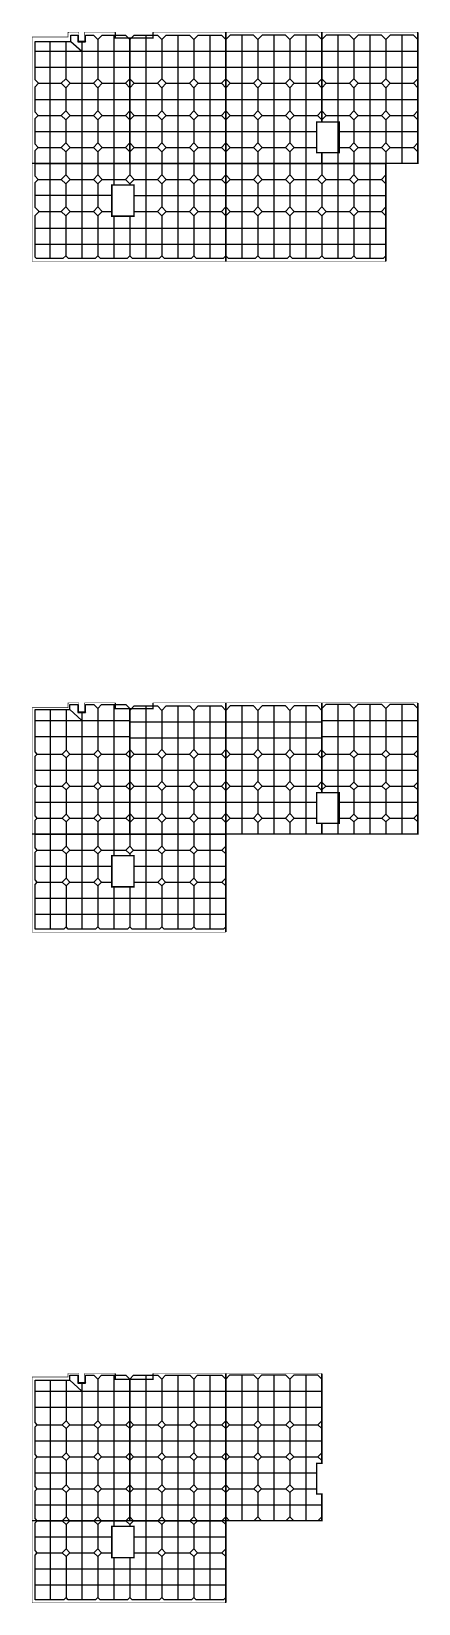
# Model space of a CAD drawing. Header units: millimetres. Extents: x -552870 to 1405794, y -1345622 to 197746.
# Drawn here: x -552870 to -419820, y -1097059 to -556984 of the extents above; entities that cross this region are included whole.
import ezdxf

# ---------------------------------------------------------------- set-up
doc = ezdxf.new("R2010")
doc.units = ezdxf.units.MM
doc.header["$LTSCALE"] = 1000
doc.header["$MEASUREMENT"] = 0
doc.layers.get('0').update_dxf_attribs({"linetype": 'CONTINUOUS'})

msp = doc.modelspace()

# ---------------------------------------------------------------- linework, layer by layer
at = {"color": 2, "ltscale": 10000, "const_width": 200}
for points in [[(-552620, -558859), (-552620, -602309), (-519070, -602309), (-519070, -559234), (-524070, -559234), (-524070, -557234), (-534570, -557234), (-534570, -560234), (-536570, -560234), (-536570, -557234), (-540057, -557234), (-540057, -557309), (-540320, -557309), (-540320, -558859), (-552620, -558859)], [(-519070, -559234), (-519070, -602309), (-486070, -602309), (-486070, -557234), (-511070, -557234), (-511070, -559234), (-519070, -559234), (-519070, -559234)], [(-453070, -557234), (-453070, -588109), (-454870, -588109), (-454870, -598609), (-453070, -598609), (-453070, -602309), (-486070, -602309), (-486070, -557234), (-453070, -557234)], [(-420070, -597059), (-420070, -557234), (-453070, -557234), (-453070, -588109), (-447120, -588109), (-447120, -598609), (-453070, -598609), (-453070, -602309), (-420071, -602309), (-420070, -597059)], [(-552620, -602309), (-552620, -636009), (-486070, -636009), (-486070, -602309), (-552620, -602309)], [(-486070, -602309), (-486070, -636009), (-431070, -636009), (-431070, -602311), (-486070, -602309)], [(-525220, -609759), (-525220, -620459), (-517620, -620459), (-517620, -609759), (-525220, -609759)], [(-552620, -789259), (-552620, -832709), (-519070, -832709), (-519070, -789634), (-524070, -789634), (-524070, -787634), (-534570, -787634), (-534570, -790634), (-536570, -790634), (-536570, -787634), (-540057, -787634), (-540057, -787709), (-540320, -787709), (-540320, -789259), (-552620, -789259)], [(-519070, -789634), (-519070, -832709), (-486070, -832709), (-486070, -787634), (-511070, -787634), (-511070, -789634), (-519070, -789634), (-519070, -789634)], [(-453070, -787634), (-453070, -818509), (-454870, -818509), (-454870, -829009), (-453070, -829009), (-453070, -832709), (-486070, -832709), (-486070, -787634), (-453070, -787634)], [(-420070, -827459), (-420070, -787634), (-453070, -787634), (-453070, -818509), (-447120, -818509), (-447120, -829009), (-453070, -829009), (-453070, -832709), (-420070, -832709), (-420070, -827459)], [(-552620, -832709), (-552620, -866409), (-486070, -866409), (-486070, -832719), (-552620, -832709)], [(-525220, -840159), (-525220, -850859), (-517620, -850859), (-517620, -840159), (-525220, -840159)], [(-524070, -1018034), (-534570, -1018034), (-534570, -1021034), (-536570, -1021034), (-536570, -1018034), (-540320, -1018034), (-540320, -1019259), (-552620, -1019259), (-552620, -1068609), (-519070, -1068609), (-519070, -1020034), (-524070, -1020034), (-524070, -1018034)], [(-511070, -1018034), (-511070, -1020034), (-519070, -1020034), (-519070, -1068609), (-486070, -1068609), (-486070, -1018034), (-511070, -1018034)], [(-453070, -1018034), (-453070, -1048909), (-454870, -1048909), (-454870, -1059409), (-453070, -1059409), (-453070, -1068609), (-486070, -1068609), (-486070, -1018034), (-453070, -1018034)], [(-552620, -1068609), (-552620, -1096809), (-486070, -1096809), (-486070, -1068609), (-552620, -1068609)], [(-525220, -1070559), (-517620, -1070559), (-517620, -1081259), (-525220, -1081259), (-525220, -1070559)]]:
    msp.add_lwpolyline(points, dxfattribs=at)
at = {"color": 114, "ltscale": 10000, "true_color": 0x139b48}
for points in [[(-551620, -602309), (-551620, -597884), (-550546, -596809), (-551620, -595735), (-551620, -586884), (-550546, -585809), (-551620, -584735), (-551620, -575984), (-550446, -574809), (-551620, -573635), (-551620, -560434), (-539345, -560434), (-539345, -558309), (-536870, -558309), (-536870, -560534), (-534270, -560534), (-534270, -558309), (-531570, -558309), (-531570, -558309), (-530070, -559809), (-528570, -558309), (-520570, -558309), (-519070, -559809), (-519070, -573285), (-520594, -574809), (-519070, -576334), (-519070, -584285), (-520594, -585809), (-519070, -587334), (-519070, -595285), (-520594, -596809), (-519070, -598334), (-519070, -602309)], [(-546570, -560434), (-546570, -602309)], [(-541070, -560434), (-541070, -573285)], [(-539345, -560434), (-535570, -563809)], [(-536570, -560234), (-536870, -560534)], [(-535570, -560534), (-535570, -602309)], [(-534570, -560234), (-534270, -560534)], [(-530070, -559809), (-530070, -573285)], [(-524570, -558309), (-524570, -602309)], [(-519070, -559809), (-517570, -558309), (-509570, -558309), (-508070, -559809), (-506570, -558309), (-498570, -558309), (-497070, -559809), (-495570, -558309), (-487570, -558309), (-486070, -559809)], [(-513570, -558309), (-513570, -602309)], [(-508070, -559809), (-508070, -573285)], [(-502570, -558309), (-502570, -602309)], [(-497070, -559809), (-497070, -573285)], [(-491570, -558309), (-491570, -602309)], [(-453070, -559809), (-454570, -558309), (-462570, -558309), (-464070, -559809), (-465570, -558309), (-473570, -558309), (-475070, -559809), (-476570, -558309), (-484570, -558309), (-486070, -559809), (-486070, -573285), (-484546, -574809), (-486070, -576334), (-486070, -584285), (-484546, -585809), (-486070, -587334), (-486070, -595285), (-484546, -596809), (-486070, -598334), (-486070, -602309)], [(-480570, -558309), (-480570, -602309)], [(-475070, -559809), (-475070, -573285)], [(-469570, -558309), (-469570, -602309)], [(-464070, -559809), (-464070, -573285)], [(-458570, -558309), (-458570, -602309)], [(-420070, -559809), (-421570, -558309), (-429570, -558309), (-431070, -559809), (-432570, -558309), (-440570, -558309), (-442070, -559809), (-443570, -558309), (-451570, -558309), (-453070, -559809), (-453070, -573285), (-451546, -574809), (-453070, -576334), (-453070, -584285), (-451546, -585809), (-453070, -587334)], [(-447570, -558309), (-447570, -602309)], [(-442070, -559809), (-442070, -573285)], [(-436570, -558309), (-436570, -602309)], [(-431070, -559809), (-431070, -573285)], [(-425570, -558309), (-425570, -602309)], [(-551618, -563809), (-519070, -563809)], [(-519070, -563809), (-486070, -563809)], [(-486070, -563809), (-453070, -563809)], [(-453070, -563809), (-420070, -563809)], [(-551618, -569309), (-519070, -569309)], [(-519070, -569309), (-486070, -569309)], [(-486070, -569309), (-453070, -569309)], [(-453070, -569309), (-420070, -569309)], [(-550446, -574809), (-542594, -574809)], [(-541070, -573285), (-542594, -574809), (-541070, -576334), (-539546, -574809), (-541070, -573285)], [(-541070, -576334), (-541070, -584285)], [(-539546, -574809), (-531594, -574809)], [(-530070, -573285), (-531594, -574809), (-530070, -576334), (-528546, -574809), (-530070, -573285)], [(-530070, -576334), (-530070, -584285)], [(-528546, -574809), (-520594, -574809)], [(-519070, -573285), (-517546, -574809), (-519070, -576334)], [(-517546, -574809), (-509594, -574809)], [(-508070, -573285), (-509594, -574809), (-508070, -576334), (-506546, -574809), (-508070, -573285)], [(-508070, -576334), (-508070, -584285)], [(-506546, -574809), (-498594, -574809)], [(-497070, -573285), (-498594, -574809), (-497070, -576334), (-495546, -574809), (-497070, -573285)], [(-497070, -576334), (-497070, -584285)], [(-495546, -574809), (-487594, -574809)], [(-486070, -573285), (-487594, -574809), (-486070, -576334)], [(-484546, -574809), (-476594, -574809)], [(-475070, -573285), (-476594, -574809), (-475070, -576334), (-473546, -574809), (-475070, -573285)], [(-475070, -576334), (-475070, -584285)], [(-473546, -574809), (-465594, -574809)], [(-464070, -573285), (-465594, -574809), (-464070, -576334), (-462546, -574809), (-464070, -573285)], [(-464070, -576334), (-464070, -584285)], [(-462546, -574809), (-454594, -574809)], [(-453070, -573285), (-454594, -574809), (-453070, -576334)], [(-451546, -574809), (-443594, -574809)], [(-442070, -573285), (-443594, -574809), (-442070, -576334), (-440546, -574809), (-442070, -573285)], [(-442070, -576334), (-442070, -584285)], [(-440546, -574809), (-432594, -574809)], [(-431070, -573285), (-432594, -574809), (-431070, -576334), (-429546, -574809), (-431070, -573285)], [(-431070, -576334), (-431070, -584285)], [(-429546, -574809), (-421594, -574809)], [(-420070, -573285), (-421594, -574809), (-420070, -576334)], [(-551618, -580309), (-519070, -580309)], [(-519070, -580309), (-486070, -580309)], [(-486070, -580309), (-453070, -580309)], [(-453070, -580309), (-420070, -580309)], [(-550546, -585809), (-542594, -585809)], [(-541070, -584285), (-542594, -585809), (-541070, -587334), (-539546, -585809), (-541070, -584285)], [(-541070, -587334), (-541070, -595285)], [(-539546, -585809), (-531594, -585809)], [(-530070, -584285), (-531594, -585809), (-530070, -587334), (-528546, -585809), (-530070, -584285)], [(-530070, -587334), (-530070, -595285)], [(-528546, -585809), (-520594, -585809)], [(-519070, -584285), (-517546, -585809), (-519070, -587334)], [(-517546, -585809), (-509594, -585809)], [(-508070, -584285), (-509594, -585809), (-508070, -587334), (-506546, -585809), (-508070, -584285)], [(-508070, -587334), (-508070, -595285)], [(-506546, -585809), (-498594, -585809)], [(-497070, -584285), (-498594, -585809), (-497070, -587334), (-495546, -585809), (-497070, -584285)], [(-497070, -587334), (-497070, -595285)], [(-495546, -585809), (-487594, -585809)], [(-486070, -584285), (-487594, -585809), (-486070, -587334)], [(-484546, -585809), (-476594, -585809)], [(-475070, -584285), (-476594, -585809), (-475070, -587334), (-473546, -585809), (-475070, -584285)], [(-475070, -587334), (-475070, -595285)], [(-473546, -585809), (-465594, -585809)], [(-464070, -584285), (-465594, -585809), (-464070, -587334), (-462546, -585809), (-464070, -584285)], [(-464070, -587334), (-464070, -595285)], [(-462546, -585809), (-454594, -585809)], [(-453070, -584285), (-454594, -585809), (-453070, -587334)], [(-451546, -585809), (-443594, -585809)], [(-442070, -584285), (-443594, -585809), (-442070, -587334), (-440546, -585809), (-442070, -584285)], [(-442070, -587334), (-442070, -595285)], [(-440546, -585809), (-432594, -585809)], [(-431070, -584285), (-432594, -585809), (-431070, -587334), (-429546, -585809), (-431070, -584285)], [(-431070, -587334), (-431070, -595285)], [(-429546, -585809), (-421594, -585809)], [(-420070, -584285), (-421594, -585809), (-420070, -587334)], [(-551618, -591309), (-519070, -591309)], [(-519070, -591309), (-486070, -591309)], [(-486070, -591309), (-454870, -591309)], [(-447120, -591309), (-420071, -591309)], [(-550546, -596809), (-542594, -596809)], [(-541070, -595285), (-542594, -596809), (-541070, -598334), (-539546, -596809), (-541070, -595285)], [(-541070, -598334), (-541070, -602309)], [(-539546, -596809), (-531594, -596809)], [(-530070, -595285), (-531594, -596809), (-530070, -598334), (-528546, -596809), (-530070, -595285)], [(-530070, -598334), (-530070, -602309)], [(-528546, -596809), (-520594, -596809)], [(-519070, -595285), (-517546, -596809), (-519070, -598334)], [(-517546, -596809), (-509594, -596809)], [(-508070, -595285), (-509594, -596809), (-508070, -598334), (-506546, -596809), (-508070, -595285)], [(-508070, -598334), (-508070, -602309)], [(-506546, -596809), (-498594, -596809)], [(-497070, -595285), (-498594, -596809), (-497070, -598334), (-495546, -596809), (-497070, -595285)], [(-497070, -598334), (-497070, -602309)], [(-495546, -596809), (-487594, -596809)], [(-486070, -595285), (-487594, -596809), (-486070, -598334)], [(-484546, -596809), (-476594, -596809)], [(-475070, -595285), (-476594, -596809), (-475070, -598334), (-473546, -596809), (-475070, -595285)], [(-475070, -598334), (-475070, -602309)], [(-473546, -596809), (-465594, -596809)], [(-464070, -595285), (-465594, -596809), (-464070, -598334), (-462546, -596809), (-464070, -595285)], [(-464070, -598334), (-464070, -602309)], [(-462546, -596809), (-454870, -596809)], [(-447120, -596809), (-443594, -596809)], [(-442070, -595285), (-443594, -596809), (-442070, -598334), (-440546, -596809), (-442070, -595285)], [(-442070, -598334), (-442070, -602309)], [(-440546, -596809), (-432594, -596809)], [(-431070, -595285), (-432594, -596809), (-431070, -598334), (-429546, -596809), (-431070, -595285)], [(-431070, -598334), (-431070, -602309)], [(-429546, -596809), (-421594, -596809)], [(-420070, -595285), (-421594, -596809), (-420070, -598334)], [(-486070, -634059), (-487020, -635009), (-496120, -635009), (-497070, -634059), (-498020, -635009), (-507120, -635009), (-508070, -634059), (-509020, -635009), (-518120, -635009), (-519070, -634059), (-520020, -635009), (-529120, -635009), (-530070, -634059), (-531020, -635009), (-540120, -635009), (-541070, -634059), (-542020, -635009), (-551120, -635009), (-551620, -634509), (-551620, -620184), (-550246, -618809), (-551620, -617435), (-551620, -608884), (-550546, -607809), (-551620, -606735), (-551620, -602309), (-486070, -602309)], [(-546570, -602309), (-546570, -635009)], [(-541070, -602309), (-541070, -606285)], [(-535570, -602309), (-535570, -635009)], [(-530070, -602309), (-530070, -606285)], [(-524570, -602309), (-524570, -609759)], [(-519070, -602309), (-519070, -606285)], [(-513570, -602309), (-513570, -635009)], [(-508070, -602309), (-508070, -606285)], [(-502570, -602309), (-502570, -635009)], [(-497070, -602309), (-497070, -606285)], [(-491570, -602309), (-491570, -635009)], [(-431070, -634059), (-432020, -635009), (-441120, -635009), (-442070, -634059), (-443020, -635009), (-452120, -635009), (-453070, -634059), (-454020, -635009), (-463120, -635009), (-464070, -634059), (-465020, -635009), (-474120, -635009), (-475070, -634059), (-476020, -635009), (-485120, -635009), (-486070, -634059), (-486070, -620334), (-484546, -618809), (-486070, -617285), (-486070, -609334), (-484546, -607809), (-486070, -606285), (-486070, -602309), (-431070, -602311)], [(-480570, -602309), (-480570, -635009)], [(-475070, -602309), (-475070, -606285)], [(-469570, -602309), (-469570, -635009)], [(-464070, -602309), (-464070, -606285)], [(-458570, -602309), (-458570, -635009)], [(-453070, -602309), (-453070, -606285)], [(-447570, -602309), (-447570, -635009)], [(-442070, -602309), (-442070, -606285)], [(-436570, -602309), (-436570, -635009)], [(-550546, -607809), (-542594, -607809)], [(-541070, -606285), (-542594, -607809), (-541070, -609334), (-539546, -607809), (-541070, -606285)], [(-541070, -609334), (-541070, -617285)], [(-539546, -607809), (-531594, -607809)], [(-530070, -606285), (-531594, -607809), (-530070, -609334), (-528546, -607809), (-530070, -606285)], [(-530070, -609334), (-530070, -617285)], [(-528546, -607809), (-520594, -607809)], [(-519070, -606285), (-520594, -607809), (-519070, -609334), (-517546, -607809), (-519070, -606285)], [(-519070, -609134), (-519070, -609759)], [(-517546, -607809), (-509594, -607809)], [(-508070, -606285), (-509594, -607809), (-508070, -609334), (-506546, -607809), (-508070, -606285)], [(-508070, -609334), (-508070, -617285)], [(-506546, -607809), (-498594, -607809)], [(-497070, -606285), (-498594, -607809), (-497070, -609334), (-495546, -607809), (-497070, -606285)], [(-497070, -609334), (-497070, -617285)], [(-495546, -607809), (-487594, -607809)], [(-486070, -606285), (-487594, -607809), (-486070, -609334)], [(-484546, -607809), (-476594, -607809)], [(-475070, -606285), (-476594, -607809), (-475070, -609334), (-473546, -607809), (-475070, -606285)], [(-475070, -609334), (-475070, -617285)], [(-473546, -607809), (-465594, -607809)], [(-464070, -606285), (-465594, -607809), (-464070, -609334), (-462546, -607809), (-464070, -606285)], [(-464070, -609334), (-464070, -617285)], [(-462546, -607809), (-454594, -607809)], [(-453070, -606285), (-454594, -607809), (-453070, -609334), (-451546, -607809), (-453070, -606285)], [(-453070, -609334), (-453070, -617285)], [(-451546, -607809), (-443594, -607809)], [(-442070, -606285), (-443594, -607809), (-442070, -609334), (-440546, -607809), (-442070, -606285)], [(-442070, -609334), (-442070, -617285)], [(-440546, -607809), (-432594, -607809)], [(-431070, -606285), (-432594, -607809), (-431070, -609334)], [(-525220, -613309), (-551620, -613309)], [(-517620, -613309), (-486070, -613309)], [(-486070, -613309), (-431070, -613309)], [(-550546, -618809), (-542594, -618809)], [(-541070, -617285), (-542594, -618809), (-541070, -620334), (-539546, -618809), (-541070, -617285)], [(-541070, -620334), (-541070, -634059)], [(-539546, -618809), (-531594, -618809)], [(-530070, -617285), (-531594, -618809), (-530070, -620334), (-528546, -618809), (-530070, -617285)], [(-530070, -620334), (-530070, -634059)], [(-528546, -618809), (-525220, -618809)], [(-524570, -620459), (-524570, -635009)], [(-519070, -620459), (-519070, -634059)], [(-517546, -618809), (-509594, -618809)], [(-508070, -617285), (-509594, -618809), (-508070, -620334), (-506546, -618809), (-508070, -617285)], [(-508070, -620334), (-508070, -634059)], [(-506546, -618809), (-498594, -618809)], [(-497070, -617285), (-498594, -618809), (-497070, -620334), (-495546, -618809), (-497070, -617285)], [(-497070, -620334), (-497070, -634059)], [(-495546, -618809), (-487594, -618809)], [(-486070, -617285), (-487594, -618809), (-486070, -620334)], [(-484546, -618809), (-476594, -618809)], [(-475070, -617285), (-476594, -618809), (-475070, -620334), (-473546, -618809), (-475070, -617285)], [(-475070, -620334), (-475070, -634059)], [(-473546, -618809), (-465594, -618809)], [(-464070, -617285), (-465594, -618809), (-464070, -620334), (-462546, -618809), (-464070, -617285)], [(-464070, -620334), (-464070, -634059)], [(-462546, -618809), (-454594, -618809)], [(-453070, -617285), (-454594, -618809), (-453070, -620334), (-451546, -618809), (-453070, -617285)], [(-453070, -620334), (-453070, -634059)], [(-451546, -618809), (-443594, -618809)], [(-442070, -617285), (-443594, -618809), (-442070, -620334), (-440546, -618809), (-442070, -617285)], [(-442070, -620334), (-442070, -634059)], [(-440546, -618809), (-432594, -618809)], [(-431070, -617285), (-432594, -618809), (-431070, -620334)], [(-551620, -624509), (-486070, -624509)], [(-486070, -624509), (-431070, -624509)], [(-551620, -630009), (-486070, -630009)], [(-486070, -630009), (-431089, -630009)], [(-551620, -832709), (-551620, -827984), (-550846, -827209), (-551620, -826435), (-551620, -816984), (-550846, -816209), (-551620, -815435), (-551620, -805984), (-550846, -805209), (-551620, -804435), (-551620, -789909), (-539646, -789909), (-539646, -788209), (-536870, -788209), (-536870, -790934), (-534270, -790934), (-534270, -788209), (-531394, -788209), (-530070, -789534), (-528746, -788209), (-520394, -788209), (-519070, -789534), (-519070, -803885), (-520394, -805209), (-519070, -806534), (-519070, -814885), (-520394, -816209), (-519070, -817534), (-519070, -825885), (-520394, -827209), (-519070, -828534), (-519070, -832709)], [(-524570, -788209), (-524570, -832709)], [(-420070, -789534), (-421394, -788209), (-429746, -788209), (-431070, -789534), (-432394, -788209), (-440746, -788209), (-442070, -789534), (-443394, -788209), (-451746, -788209), (-453070, -789534), (-453070, -803885), (-451746, -805209), (-453070, -806534), (-453070, -814885), (-451746, -816209), (-453070, -817534)], [(-447570, -788209), (-447570, -832709)], [(-436570, -788209), (-436570, -832709)], [(-425570, -788209), (-425570, -832709)], [(-551618, -793709), (-519070, -793709)], [(-546470, -789909), (-546470, -832709)], [(-540970, -789909), (-540970, -803885)], [(-539646, -789909), (-535570, -793709)], [(-536570, -790634), (-536870, -790934)], [(-535570, -790934), (-535570, -832709)], [(-534570, -790634), (-534270, -790934)], [(-530070, -789534), (-530070, -803885)], [(-519070, -790209), (-517570, -788709), (-509570, -788709), (-508070, -790209), (-506570, -788709), (-498570, -788709), (-497070, -790209), (-495570, -788709), (-487570, -788709), (-486070, -790209)], [(-513570, -788709), (-513570, -832709)], [(-508070, -790209), (-508070, -803685)], [(-502570, -788709), (-502570, -832709)], [(-497070, -790209), (-497070, -803685)], [(-491570, -788709), (-491570, -832709)], [(-453070, -790209), (-454570, -788709), (-462570, -788709), (-464070, -790209), (-465570, -788709), (-473570, -788709), (-475070, -790209), (-476570, -788709), (-484570, -788709), (-486070, -790209), (-486070, -803685), (-484546, -805209), (-486070, -806734), (-486070, -814685), (-484546, -816209), (-486070, -817734), (-486070, -825685), (-484546, -827209), (-486070, -828734), (-486070, -832709)], [(-480570, -788709), (-480570, -832709)], [(-475070, -790209), (-475070, -803685)], [(-469570, -788709), (-469570, -832709)], [(-464070, -790209), (-464070, -803685)], [(-458570, -788709), (-458570, -832709)], [(-453070, -793709), (-420070, -793709)], [(-442070, -789534), (-442070, -803885)], [(-431070, -789534), (-431070, -803885)], [(-551620, -799209), (-519070, -799209)], [(-519070, -794209), (-486070, -794209)], [(-486070, -794209), (-453070, -794209)], [(-453070, -799209), (-420070, -799209)], [(-540970, -803885), (-542294, -805209), (-540970, -806534), (-539646, -805209), (-540970, -803885)], [(-530070, -803885), (-531394, -805209), (-530070, -806534), (-528746, -805209), (-530070, -803885)], [(-519070, -799709), (-486070, -799709)], [(-519070, -803685), (-517546, -805209), (-519070, -806734)], [(-508070, -803685), (-509594, -805209), (-508070, -806734), (-506546, -805209), (-508070, -803685)], [(-497070, -803685), (-498594, -805209), (-497070, -806734), (-495546, -805209), (-497070, -803685)], [(-486070, -803685), (-487594, -805209), (-486070, -806734)], [(-486070, -799709), (-453070, -799709)], [(-475070, -803685), (-476594, -805209), (-475070, -806734), (-473546, -805209), (-475070, -803685)], [(-464070, -803685), (-465594, -805209), (-464070, -806734), (-462546, -805209), (-464070, -803685)], [(-453070, -803685), (-454594, -805209), (-453070, -806734)], [(-442070, -803885), (-443394, -805209), (-442070, -806534), (-440746, -805209), (-442070, -803885)], [(-431070, -803885), (-432394, -805209), (-431070, -806534), (-429746, -805209), (-431070, -803885)], [(-420070, -803885), (-421394, -805209), (-420070, -806534)], [(-550846, -805209), (-542294, -805209)], [(-540970, -806534), (-540970, -814885)], [(-539646, -805209), (-531294, -805209)], [(-530070, -806534), (-530070, -814885)], [(-528746, -805209), (-520394, -805209)], [(-517546, -805209), (-509594, -805209)], [(-508070, -806734), (-508070, -814685)], [(-506546, -805209), (-498594, -805209)], [(-497070, -806734), (-497070, -814685)], [(-495546, -805209), (-487594, -805209)], [(-484546, -805209), (-476594, -805209)], [(-475070, -806734), (-475070, -814685)], [(-473546, -805209), (-465594, -805209)], [(-464070, -806734), (-464070, -814685)], [(-462546, -805209), (-454594, -805209)], [(-451746, -805209), (-443394, -805209)], [(-442070, -806534), (-442070, -814885)], [(-440746, -805209), (-432394, -805209)], [(-431070, -806534), (-431070, -814885)], [(-429746, -805209), (-421394, -805209)], [(-551618, -810709), (-519070, -810709)], [(-540970, -814885), (-542294, -816209), (-540970, -817534), (-539646, -816209), (-540970, -814885)], [(-530070, -814885), (-531394, -816209), (-530070, -817534), (-528746, -816209), (-530070, -814885)], [(-519070, -810709), (-486070, -810709)], [(-519070, -814685), (-517546, -816209), (-519070, -817734)], [(-508070, -814685), (-509594, -816209), (-508070, -817734), (-506546, -816209), (-508070, -814685)], [(-497070, -814685), (-498594, -816209), (-497070, -817734), (-495546, -816209), (-497070, -814685)], [(-486070, -814685), (-487594, -816209), (-486070, -817734)], [(-486070, -810709), (-453070, -810709)], [(-475070, -814685), (-476594, -816209), (-475070, -817734), (-473546, -816209), (-475070, -814685)], [(-464070, -814685), (-465594, -816209), (-464070, -817734), (-462546, -816209), (-464070, -814685)], [(-453070, -814685), (-454594, -816209), (-453070, -817734)], [(-453070, -810709), (-420070, -810709)], [(-442070, -814885), (-443394, -816209), (-442070, -817534), (-440746, -816209), (-442070, -814885)], [(-431070, -814885), (-432394, -816209), (-431070, -817534), (-429746, -816209), (-431070, -814885)], [(-420070, -814885), (-421394, -816209), (-420070, -817534)], [(-550846, -816209), (-542294, -816209)], [(-540970, -817534), (-540970, -825885)], [(-539746, -816209), (-531394, -816209)], [(-530070, -817534), (-530070, -825885)], [(-528746, -816209), (-520394, -816209)], [(-517546, -816209), (-509594, -816209)], [(-508070, -817734), (-508070, -825685)], [(-506546, -816209), (-498594, -816209)], [(-497070, -817734), (-497070, -825685)], [(-495546, -816209), (-487594, -816209)], [(-484546, -816209), (-476594, -816209)], [(-475070, -817734), (-475070, -825685)], [(-473546, -816209), (-465594, -816209)], [(-464070, -817734), (-464070, -825685)], [(-462546, -816209), (-454594, -816209)], [(-451746, -816209), (-443394, -816209)], [(-442070, -817534), (-442070, -825885)], [(-440746, -816209), (-432394, -816209)], [(-431070, -817534), (-431070, -825885)], [(-429746, -816209), (-421394, -816209)], [(-551618, -821709), (-519070, -821709)], [(-540970, -825885), (-542294, -827209), (-540970, -828534), (-539646, -827209), (-540970, -825885)], [(-530070, -825885), (-531394, -827209), (-530070, -828534), (-528746, -827209), (-530070, -825885)], [(-519070, -821709), (-486070, -821709)], [(-519070, -825685), (-517546, -827209), (-519070, -828734)], [(-508070, -825685), (-509594, -827209), (-508070, -828734), (-506546, -827209), (-508070, -825685)], [(-497070, -825685), (-498594, -827209), (-497070, -828734), (-495546, -827209), (-497070, -825685)], [(-486070, -825685), (-487594, -827209), (-486070, -828734)], [(-486070, -821709), (-454870, -821709)], [(-475070, -825685), (-476594, -827209), (-475070, -828734), (-473546, -827209), (-475070, -825685)], [(-464070, -825685), (-465594, -827209), (-464070, -828734), (-462546, -827209), (-464070, -825685)], [(-447120, -821709), (-420071, -821709)], [(-442070, -825885), (-443394, -827209), (-442070, -828534), (-440746, -827209), (-442070, -825885)], [(-431070, -825885), (-432394, -827209), (-431070, -828534), (-429746, -827209), (-431070, -825885)], [(-420070, -825885), (-421394, -827209), (-420070, -828534)], [(-550846, -827209), (-542294, -827209)], [(-540970, -828534), (-540970, -832709)], [(-539646, -827209), (-531394, -827209)], [(-530070, -828534), (-530070, -832709)], [(-528746, -827209), (-520394, -827209)], [(-517546, -827209), (-509594, -827209)], [(-508070, -828734), (-508070, -832709)], [(-506546, -827209), (-498594, -827209)], [(-497070, -828734), (-497070, -832709)], [(-495546, -827209), (-487594, -827209)], [(-484546, -827209), (-476594, -827209)], [(-475070, -828734), (-475070, -832709)], [(-473546, -827209), (-465594, -827209)], [(-464070, -828734), (-464070, -832709)], [(-462546, -827209), (-454870, -827209)], [(-447120, -827209), (-443394, -827209)], [(-442070, -828534), (-442070, -832709)], [(-440746, -827209), (-432394, -827209)], [(-431070, -828534), (-431070, -832709)], [(-429746, -827209), (-421394, -827209)], [(-486070, -864635), (-486844, -865409), (-496296, -865409), (-497070, -864635), (-497844, -865409), (-507296, -865409), (-508070, -864635), (-508844, -865409), (-518296, -865409), (-519070, -864635), (-519844, -865409), (-529296, -865409), (-530070, -864635), (-530844, -865409), (-540196, -865409), (-540970, -864635), (-541744, -865409), (-551620, -865409), (-551620, -849984), (-550846, -849209), (-551620, -848435), (-551620, -838984), (-550846, -838209), (-551620, -837435), (-551620, -832709), (-486070, -832709)], [(-546470, -832709), (-546470, -865409)], [(-540970, -836885), (-542294, -838209), (-540970, -839534), (-539646, -838209), (-540970, -836885)], [(-540970, -832709), (-540970, -836885)], [(-535570, -832709), (-535570, -865409)], [(-530070, -836885), (-531394, -838209), (-530070, -839534), (-528746, -838209), (-530070, -836885)], [(-530070, -832713), (-530070, -836885)], [(-524570, -832709), (-524570, -840159)], [(-519070, -836885), (-520394, -838209), (-519070, -839534), (-517746, -838209), (-519070, -836885)], [(-519070, -832714), (-519070, -836885)], [(-513570, -832715), (-513570, -865409)], [(-508070, -836885), (-509394, -838209), (-508070, -839534), (-506746, -838209), (-508070, -836885)], [(-508070, -832709), (-508070, -836885)], [(-502570, -832715), (-502570, -865409)], [(-497070, -836885), (-498394, -838209), (-497070, -839534), (-495746, -838209), (-497070, -836885)], [(-497070, -832718), (-497070, -836885)], [(-491570, -832715), (-491570, -865409)], [(-486070, -836886), (-487394, -838210), (-486070, -839535)], [(-550846, -838209), (-542294, -838209)], [(-540970, -839534), (-540970, -847885)], [(-539647, -838211), (-531394, -838211)], [(-530070, -839534), (-530070, -847885)], [(-528746, -838209), (-520394, -838209)], [(-519070, -839534), (-519070, -840159)], [(-517746, -838209), (-509394, -838209)], [(-508070, -839534), (-508070, -847885)], [(-506746, -838209), (-498394, -838209)], [(-497070, -839534), (-497070, -847885)], [(-495746, -838209), (-487394, -838209)], [(-551620, -843709), (-525220, -843709)], [(-540970, -847885), (-542294, -849209), (-540970, -850534), (-539646, -849209), (-540970, -847885)], [(-530070, -847885), (-531394, -849209), (-530070, -850534), (-528746, -849209), (-530070, -847885)], [(-517620, -843709), (-486070, -843709)], [(-508070, -847885), (-509394, -849209), (-508070, -850534), (-506746, -849209), (-508070, -847885)], [(-497070, -847885), (-498394, -849209), (-497070, -850534), (-495746, -849209), (-497070, -847885)], [(-486070, -847885), (-487394, -849209), (-486070, -850534)], [(-550846, -849209), (-542294, -849209)], [(-540970, -850534), (-540970, -864635)], [(-539646, -849209), (-531394, -849209)], [(-530070, -850534), (-530070, -864635)], [(-528747, -849209), (-525220, -849209)], [(-524570, -850859), (-524570, -865409)], [(-519070, -850859), (-519070, -864635)], [(-517620, -849209), (-509394, -849209)], [(-508070, -850534), (-508070, -864635)], [(-506746, -849209), (-498394, -849209)], [(-497070, -850534), (-497070, -864635)], [(-495747, -849209), (-487394, -849209)], [(-551620, -854709), (-486070, -854709)], [(-551620, -860209), (-486070, -860209)], [(-550846, -1068609), (-551620, -1067835), (-551620, -1058384), (-550846, -1057609), (-551620, -1056835), (-551620, -1047384), (-550846, -1046609), (-551620, -1045835), (-551620, -1036384), (-550846, -1035609), (-551620, -1034835), (-551620, -1020309), (-539646, -1020309), (-539646, -1018609), (-536871, -1018609), (-536871, -1021334), (-534271, -1021334), (-534271, -1018609), (-531394, -1018609), (-530070, -1019934), (-528746, -1018609), (-520394, -1018609), (-519070, -1019934), (-519070, -1034285), (-520394, -1035609), (-519070, -1036934), (-519070, -1045285), (-520394, -1046609), (-519070, -1047934), (-519070, -1056285), (-520394, -1057609), (-519070, -1058934), (-519070, -1067285), (-520394, -1068609)], [(-546470, -1020309), (-546470, -1068609)], [(-540970, -1020309), (-540970, -1034285)], [(-539646, -1020309), (-535570, -1024109)], [(-530070, -1019934), (-530070, -1034285)], [(-524570, -1018609), (-524570, -1068609)], [(-519070, -1019934), (-517746, -1018609), (-509394, -1018609), (-508070, -1019934), (-506746, -1018609), (-498394, -1018609), (-497070, -1019934), (-495746, -1018609), (-487394, -1018609), (-486070, -1019934)], [(-513570, -1018609), (-513570, -1068609)], [(-508070, -1019934), (-508070, -1034285), (-509394, -1035609), (-508070, -1036934), (-506746, -1035609), (-508070, -1034285)], [(-502570, -1018609), (-502570, -1068609)], [(-497070, -1019934), (-497070, -1034285)], [(-491570, -1018609), (-491570, -1068609)], [(-453070, -1019934), (-454394, -1018609), (-462746, -1018609), (-464070, -1019934), (-465394, -1018609), (-473746, -1018609), (-475070, -1019934), (-476394, -1018609), (-484746, -1018609), (-486070, -1019934), (-486070, -1034285), (-484746, -1035609), (-486070, -1036934), (-486070, -1045285), (-484746, -1046609), (-486070, -1047934), (-486070, -1056285), (-484746, -1057609), (-486070, -1058934), (-486070, -1067285), (-484746, -1068609)], [(-480570, -1018609), (-480570, -1068609)], [(-475070, -1019934), (-475070, -1034285)], [(-469570, -1018609), (-469570, -1068609)], [(-464070, -1019934), (-464070, -1034285)], [(-458570, -1018609), (-458570, -1068609)], [(-551620, -1024109), (-519070, -1024109)], [(-536570, -1021034), (-536871, -1021334)], [(-535570, -1021334), (-535570, -1068609)], [(-534570, -1021034), (-534271, -1021334)], [(-519070, -1024109), (-486070, -1024109)], [(-486070, -1024109), (-453070, -1024109)], [(-551620, -1029609), (-519070, -1029609)], [(-519070, -1029609), (-486070, -1029609)], [(-486070, -1029609), (-453070, -1029609)], [(-550846, -1035609), (-542294, -1035609)], [(-540970, -1034285), (-542294, -1035609), (-540970, -1036934), (-539646, -1035609), (-540970, -1034285)], [(-540970, -1036934), (-540970, -1045285)], [(-539646, -1035609), (-531394, -1035609)], [(-530070, -1034285), (-531394, -1035609), (-530070, -1036934), (-528746, -1035609), (-530070, -1034285)], [(-530070, -1036934), (-530070, -1045285)], [(-528746, -1035609), (-520394, -1035609)], [(-519070, -1034285), (-517746, -1035609), (-519070, -1036934)], [(-517746, -1035609), (-509394, -1035609)], [(-508070, -1036934), (-508070, -1045285)], [(-506746, -1035609), (-498394, -1035609)], [(-497070, -1034285), (-498394, -1035609), (-497070, -1036934), (-495746, -1035609), (-497070, -1034285)], [(-497070, -1036934), (-497070, -1045285)], [(-495746, -1035609), (-487394, -1035609)], [(-486070, -1034285), (-487394, -1035609), (-486070, -1036934)], [(-484746, -1035609), (-476394, -1035609)], [(-475070, -1034285), (-476394, -1035609), (-475070, -1036934), (-473746, -1035609), (-475070, -1034285)], [(-475070, -1036934), (-475070, -1045285)], [(-473746, -1035609), (-465394, -1035609)], [(-464070, -1034285), (-465394, -1035609), (-464070, -1036934), (-462746, -1035609), (-464070, -1034285)], [(-464070, -1036934), (-464070, -1045285)], [(-462746, -1035609), (-454394, -1035609)], [(-453070, -1034285), (-454394, -1035609), (-453070, -1036934)], [(-551620, -1041109), (-519070, -1041109)], [(-519070, -1041109), (-486070, -1041109)], [(-486070, -1041109), (-453070, -1041109)], [(-550846, -1046609), (-542294, -1046609)], [(-540970, -1045285), (-542294, -1046609), (-540970, -1047934), (-539646, -1046609), (-540970, -1045285)], [(-539646, -1046609), (-531394, -1046609)], [(-530070, -1045285), (-531394, -1046609), (-530070, -1047934), (-528746, -1046609), (-530070, -1045285)], [(-528746, -1046609), (-520394, -1046609)], [(-519070, -1045285), (-517746, -1046609), (-519070, -1047934)], [(-517746, -1046609), (-509394, -1046609)], [(-508070, -1045285), (-509394, -1046609), (-508070, -1047934), (-506746, -1046609), (-508070, -1045285)], [(-506746, -1046609), (-498394, -1046609)], [(-497070, -1045285), (-498394, -1046609), (-497070, -1047934), (-495746, -1046609), (-497070, -1045285)], [(-495746, -1046609), (-487394, -1046609)], [(-486070, -1045285), (-487394, -1046609), (-486070, -1047934)], [(-484746, -1046609), (-476394, -1046609)], [(-475070, -1045285), (-476394, -1046609), (-475070, -1047934), (-473746, -1046609), (-475070, -1045285)], [(-473746, -1046609), (-465394, -1046609)], [(-464070, -1045285), (-465394, -1046609), (-464070, -1047934), (-462746, -1046609), (-464070, -1045285)], [(-462746, -1046609), (-454394, -1046609)], [(-453070, -1045285), (-454394, -1046609), (-453070, -1047934)], [(-551620, -1052109), (-519070, -1052109)], [(-540970, -1047934), (-540970, -1056285)], [(-530070, -1047934), (-530070, -1056285)], [(-519070, -1052109), (-486070, -1052109)], [(-508070, -1047934), (-508070, -1056285)], [(-497070, -1047934), (-497070, -1056285)], [(-486070, -1052109), (-454870, -1052109)], [(-475070, -1047934), (-475070, -1056285)], [(-464070, -1047934), (-464070, -1056285)], [(-550846, -1057609), (-542294, -1057609)], [(-540970, -1056285), (-542294, -1057609), (-540970, -1058934), (-539646, -1057609), (-540970, -1056285)], [(-539646, -1057609), (-531394, -1057609)], [(-530070, -1056285), (-531394, -1057609), (-530070, -1058934), (-528746, -1057609), (-530070, -1056285)], [(-528746, -1057609), (-520394, -1057609)], [(-519070, -1056285), (-517746, -1057609), (-519070, -1058934)], [(-517746, -1057609), (-509394, -1057609)], [(-508070, -1056285), (-509394, -1057609), (-508070, -1058934), (-506746, -1057609), (-508070, -1056285)], [(-506746, -1057609), (-498394, -1057609)], [(-497070, -1056285), (-498394, -1057609), (-497070, -1058934), (-495746, -1057609), (-497070, -1056285)], [(-495746, -1057609), (-487394, -1057609)], [(-486070, -1056285), (-487394, -1057609), (-486070, -1058934)], [(-484746, -1057609), (-476394, -1057609)], [(-475070, -1056285), (-476394, -1057609), (-475070, -1058934), (-473746, -1057609), (-475070, -1056285)], [(-473746, -1057609), (-465394, -1057609)], [(-464070, -1056285), (-465394, -1057609), (-464070, -1058934), (-462746, -1057609), (-464070, -1056285)], [(-462746, -1057609), (-454870, -1057609)], [(-551620, -1063109), (-519070, -1063109)], [(-540970, -1058934), (-540970, -1067285)], [(-530070, -1058934), (-530070, -1067285)], [(-519070, -1063109), (-486070, -1063109)], [(-519070, -1063114), (-519070, -1067285)], [(-508070, -1058934), (-508070, -1067285)], [(-497070, -1058934), (-497070, -1067285)], [(-486070, -1063109), (-453070, -1063109)], [(-475070, -1058934), (-475070, -1067285)], [(-464070, -1058934), (-464070, -1067285)], [(-486070, -1095035), (-486844, -1095809), (-496296, -1095809), (-497070, -1095035), (-497844, -1095809), (-507296, -1095809), (-508070, -1095035), (-508844, -1095809), (-518296, -1095809), (-519070, -1095035), (-519844, -1095809), (-529296, -1095809), (-530070, -1095035), (-530844, -1095809), (-540196, -1095809), (-540970, -1095035), (-541744, -1095809), (-551620, -1095809), (-551620, -1080384), (-550846, -1079609), (-551620, -1078835), (-551620, -1069384), (-550846, -1068609), (-542294, -1068609), (-540970, -1069934), (-539647, -1068611), (-531394, -1068609), (-530070, -1069934), (-528746, -1068609), (-520394, -1068609), (-519070, -1069939), (-517746, -1068609), (-509394, -1068609), (-508070, -1069934), (-506746, -1068609), (-498394, -1068609), (-497070, -1069934), (-495746, -1068609), (-487386, -1068609), (-486070, -1069925)], [(-550846, -1068609), (-542294, -1068609)], [(-546470, -1068609), (-546470, -1095809)], [(-542294, -1068609), (-540970, -1067285), (-539646, -1068609)], [(-539647, -1068611), (-531394, -1068611)], [(-535570, -1068609), (-535570, -1095809)], [(-531394, -1068609), (-530070, -1067285), (-528746, -1068609)], [(-528746, -1068609), (-520394, -1068609)], [(-524570, -1068609), (-524570, -1070559)], [(-519070, -1067285), (-517746, -1068609)], [(-517746, -1068609), (-509394, -1068609)], [(-513570, -1068609), (-513570, -1095809)], [(-509394, -1068609), (-508070, -1067285), (-506746, -1068609)], [(-506746, -1068609), (-498394, -1068609)], [(-502570, -1068609), (-502570, -1095809)], [(-498394, -1068609), (-497070, -1067285), (-495746, -1068609)], [(-495746, -1068609), (-487394, -1068609)], [(-491570, -1068609), (-491570, -1095809)], [(-486070, -1067285), (-487394, -1068609)], [(-476394, -1068609), (-475070, -1067285), (-473746, -1068609)], [(-465394, -1068609), (-464070, -1067285), (-462746, -1068609)], [(-453070, -1067285), (-454394, -1068609)], [(-551620, -1074109), (-525220, -1074109)], [(-540970, -1069934), (-540970, -1078285)], [(-530070, -1069934), (-530070, -1078285)], [(-519070, -1069939), (-519070, -1070559)], [(-517620, -1074109), (-486070, -1074109)], [(-508070, -1069934), (-508070, -1078285)], [(-497070, -1069934), (-497070, -1078285)], [(-550846, -1079609), (-542294, -1079609)], [(-540970, -1078285), (-542294, -1079609), (-540970, -1080934), (-539646, -1079609), (-540970, -1078285)], [(-539646, -1079609), (-531394, -1079609)], [(-530070, -1078285), (-531394, -1079609), (-530070, -1080934), (-528746, -1079609), (-530070, -1078285)], [(-528746, -1079609), (-525220, -1079609)], [(-517620, -1079609), (-509394, -1079609)], [(-508070, -1078285), (-509394, -1079609), (-508070, -1080934), (-506746, -1079609), (-508070, -1078285)], [(-506746, -1079609), (-498394, -1079609)], [(-497070, -1078285), (-498394, -1079609), (-497070, -1080934), (-495746, -1079609), (-497070, -1078285)], [(-495747, -1079609), (-487394, -1079609)], [(-486070, -1078285), (-487394, -1079609), (-486070, -1080934)], [(-551620, -1085109), (-486070, -1085109)], [(-540970, -1080934), (-540970, -1095035)], [(-530070, -1080934), (-530070, -1095035)], [(-524570, -1081259), (-524570, -1095809)], [(-519070, -1081259), (-519070, -1095035)], [(-508070, -1080934), (-508070, -1095035)], [(-497070, -1080934), (-497070, -1095035)], [(-551620, -1090609), (-486070, -1090609)]]:
    msp.add_lwpolyline(points, dxfattribs=at)
at = {"color": 1, "ltscale": 10000, "const_width": 500}
for points in [[(-519070, -559234), (-524070, -559234), (-524070, -557234)], [(-519070, -559234), (-519070, -602309), (-486070, -602309), (-486070, -557234)], [(-519070, -559234), (-511070, -559234), (-511070, -557234)], [(-486070, -602309), (-453070, -602309), (-453070, -598609), (-454870, -598609), (-454870, -588109), (-453070, -588109), (-453070, -586109), (-453070, -557234)], [(-420070, -557234), (-420071, -602309), (-453070, -602314)], [(-453070, -588109), (-447120, -588109), (-447120, -598609), (-453070, -598609)], [(-519070, -602309), (-552620, -602309)], [(-486070, -602309), (-486070, -636009)], [(-431070, -602309), (-431070, -636009)], [(-525220, -609759), (-525220, -620459), (-517620, -620459), (-517620, -609759), (-525220, -609759)], [(-519070, -789634), (-524070, -789634), (-524070, -787634)], [(-519070, -789634), (-519070, -832709), (-486070, -832709), (-486070, -787634)], [(-519070, -789634), (-511070, -789634), (-511070, -787634)], [(-486070, -832709), (-453070, -832709), (-453070, -829009), (-454870, -829009), (-454870, -818509), (-453070, -818509), (-453070, -816509), (-453070, -787634)], [(-420070, -787634), (-420070, -832709), (-453070, -832714)], [(-453070, -818509), (-447120, -818509), (-447120, -829009), (-453070, -829009)], [(-519070, -832709), (-552620, -832709)], [(-486070, -832709), (-486070, -866409)], [(-525220, -840159), (-525220, -850859), (-517620, -850859), (-517620, -840159), (-525220, -840159)], [(-519070, -1020034), (-524070, -1020034), (-524070, -1018034)], [(-511070, -1018034), (-511070, -1020034), (-519070, -1020034), (-519070, -1068609), (-486070, -1068609), (-486070, -1018034)], [(-453070, -1018034), (-453070, -1048909), (-454870, -1048909), (-454870, -1059409), (-453070, -1059409), (-453070, -1068609), (-486070, -1068609)], [(-519070, -1068609), (-552620, -1068609)], [(-486070, -1068609), (-486070, -1096809)]]:
    msp.add_lwpolyline(points, dxfattribs=at)
msp.add_lwpolyline([(-525220, -1070559), (-525220, -1081259), (-523220, -1081259), (-517620, -1081259), (-517620, -1070559)], close=True, dxfattribs=at)

doc.saveas('drawing.dxf')
